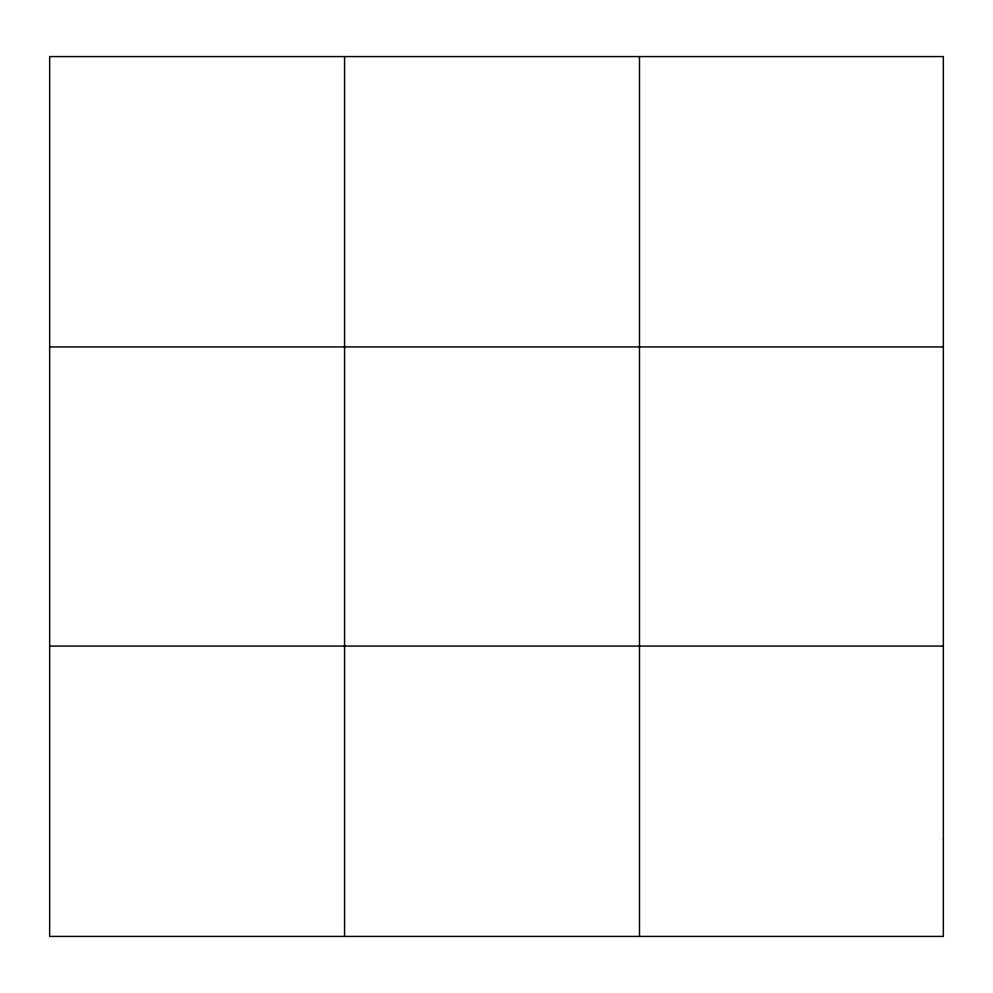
<?xml version="1.0" encoding="UTF-8"?>
<svg xmlns="http://www.w3.org/2000/svg" width="993" height="993" viewBox="0 0 993 993"><rect width="100%" height="100%" fill="white"/><g stroke="black" fill="none" stroke-linecap="round" stroke-linejoin="round"><path stroke-width="1.49" d="M344.571 936.424L344.571 56.576M639.492 936.424L639.492 56.576M49.65 346.929L943.35 346.929M49.65 646.071L943.35 646.071M943.35 839.644L943.35 936.424L49.65 936.424L49.65 56.576L943.35 56.576L943.35 839.644"/></g></svg>
